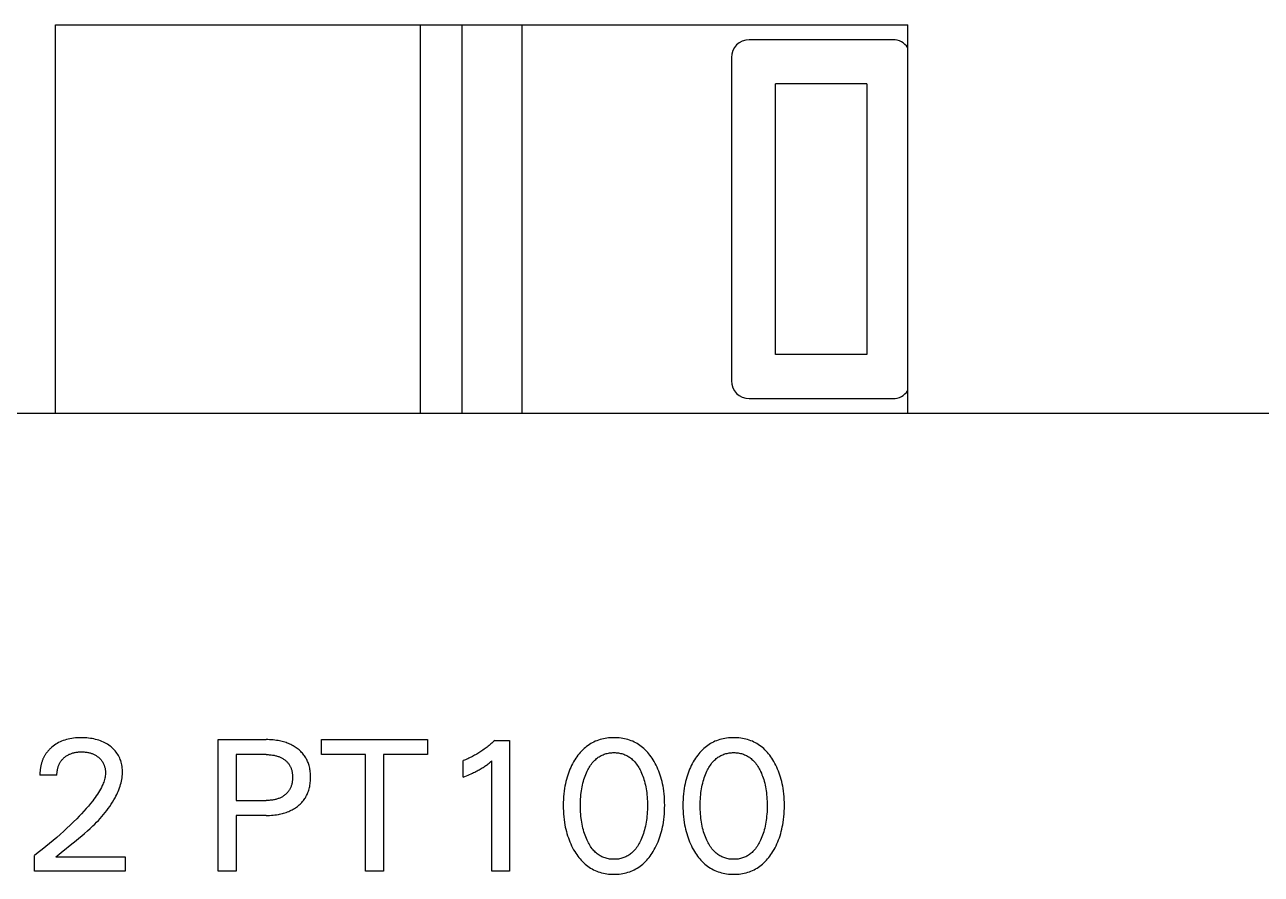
# Model space of a CAD drawing. Extents: x 0 to 420, y 0 to 297.
# Drawn here: x 150.5 to 171.17, y 231.43 to 245.63 of the extents above; entities that cross this region are included whole.
import ezdxf

# ---------------------------------------------------------------- set-up
doc = ezdxf.new("R2010")
doc.units = 0
doc.header["$LTSCALE"] = 23.1
doc.layers.add('10000_FRONT', color=7, linetype='CONTINUOUS')

msp = doc.modelspace()

# ---------------------------------------------------------------- linework, layer by layer
at = {"layer": '10000_FRONT', "color": 7, "linetype": 'CONTINUOUS'}
for p, q in [((151.012, 239.127), (151.012, 245.627)), ((151.012, 245.627), (165.262, 245.627)), ((157.112, 239.127), (157.112, 245.627)), ((157.812, 239.127), (157.812, 245.627)), ((158.812, 239.127), (158.812, 245.627)), ((165.262, 239.127), (165.262, 245.627)), ((165.012, 245.377), (162.612, 245.377)), ((162.312, 245.077), (162.312, 239.677)), ((163.049, 240.114), (163.049, 244.64)), ((164.575, 244.64), (163.049, 244.64)), ((164.575, 244.64), (164.575, 240.114)), ((164.575, 240.114), (163.049, 240.114)), ((162.612, 239.377), (165.012, 239.377)), ((177.762, 239.127), (144.262, 239.127)), ((151.088, 233.639), (151.063, 233.627)), ((151.114, 233.651), (151.088, 233.639)), ((151.141, 233.661), (151.114, 233.651)), ((151.168, 233.67), (151.141, 233.661)), ((151.196, 233.679), (151.168, 233.67)), ((151.223, 233.686), (151.196, 233.679)), ((151.251, 233.692), (151.223, 233.686)), ((151.283, 233.698), (151.251, 233.692)), ((151.314, 233.702), (151.283, 233.698)), ((151.346, 233.706), (151.314, 233.702)), ((151.378, 233.708), (151.346, 233.706)), ((151.409, 233.709), (151.378, 233.708)), ((151.441, 233.71), (151.409, 233.709)), ((151.472, 233.709), (151.441, 233.71)), ((151.503, 233.708), (151.472, 233.709)), ((151.534, 233.706), (151.503, 233.708)), ((151.565, 233.703), (151.534, 233.706)), ((151.596, 233.699), (151.565, 233.703)), ((151.626, 233.694), (151.596, 233.699)), ((151.654, 233.689), (151.626, 233.694)), ((151.681, 233.682), (151.654, 233.689)), ((151.708, 233.675), (151.681, 233.682)), ((151.735, 233.667), (151.708, 233.675)), ((151.761, 233.658), (151.735, 233.667)), ((151.787, 233.647), (151.761, 233.658)), ((151.811, 233.637), (151.787, 233.647)), ((151.834, 233.625), (151.811, 233.637)), ((153.732, 231.477), (153.732, 233.677)), ((153.732, 233.677), (154.531, 233.677)), ((154.561, 233.677), (154.531, 233.677)), ((154.59, 233.676), (154.561, 233.677)), ((154.619, 233.674), (154.59, 233.676)), ((154.648, 233.672), (154.619, 233.674)), ((154.677, 233.669), (154.648, 233.672)), ((154.706, 233.665), (154.677, 233.669)), ((154.734, 233.661), (154.706, 233.665)), ((154.757, 233.657), (154.734, 233.661)), ((154.779, 233.652), (154.757, 233.657)), ((154.801, 233.647), (154.779, 233.652)), ((154.823, 233.641), (154.801, 233.647)), ((154.844, 233.635), (154.823, 233.641)), ((154.866, 233.628), (154.844, 233.635)), ((155.456, 233.428), (155.456, 233.677)), ((155.456, 233.677), (157.232, 233.677)), ((157.232, 233.677), (157.232, 233.428)), ((158.324, 233.635), (158.308, 233.621)), ((158.339, 233.65), (158.324, 233.635)), ((158.355, 233.665), (158.339, 233.65)), ((158.355, 233.665), (158.604, 233.665)), ((158.604, 233.665), (158.604, 231.477)), ((160.011, 233.637), (159.986, 233.624)), ((160.036, 233.649), (160.011, 233.637)), ((160.062, 233.659), (160.036, 233.649)), ((160.088, 233.669), (160.062, 233.659)), ((160.116, 233.678), (160.088, 233.669)), ((160.145, 233.686), (160.116, 233.678)), ((160.173, 233.692), (160.145, 233.686)), ((160.202, 233.698), (160.173, 233.692)), ((160.231, 233.702), (160.202, 233.698)), ((160.26, 233.705), (160.231, 233.702)), ((160.29, 233.708), (160.26, 233.705)), ((160.319, 233.709), (160.29, 233.708)), ((160.349, 233.71), (160.319, 233.709)), ((160.378, 233.709), (160.349, 233.71)), ((160.408, 233.708), (160.378, 233.709)), ((160.437, 233.706), (160.408, 233.708)), ((160.467, 233.702), (160.437, 233.706)), ((160.496, 233.698), (160.467, 233.702)), ((160.525, 233.692), (160.496, 233.698)), ((160.553, 233.686), (160.525, 233.692)), ((160.582, 233.678), (160.553, 233.686)), ((160.61, 233.669), (160.582, 233.678)), ((160.636, 233.659), (160.61, 233.669)), ((160.662, 233.649), (160.636, 233.659)), ((160.687, 233.637), (160.662, 233.649)), ((160.712, 233.624), (160.687, 233.637)), ((162.013, 233.637), (161.988, 233.624)), ((162.038, 233.649), (162.013, 233.637)), ((162.064, 233.659), (162.038, 233.649)), ((162.09, 233.669), (162.064, 233.659)), ((162.118, 233.678), (162.09, 233.669)), ((162.147, 233.686), (162.118, 233.678)), ((162.175, 233.692), (162.147, 233.686)), ((162.204, 233.698), (162.175, 233.692)), ((162.233, 233.702), (162.204, 233.698)), ((162.262, 233.705), (162.233, 233.702)), ((162.292, 233.708), (162.262, 233.705)), ((162.321, 233.709), (162.292, 233.708)), ((162.351, 233.71), (162.321, 233.709)), ((162.38, 233.709), (162.351, 233.71)), ((162.41, 233.708), (162.38, 233.709)), ((162.439, 233.706), (162.41, 233.708)), ((162.469, 233.702), (162.439, 233.706)), ((162.498, 233.698), (162.469, 233.702)), ((162.527, 233.692), (162.498, 233.698)), ((162.555, 233.686), (162.527, 233.692)), ((162.584, 233.678), (162.555, 233.686)), ((162.612, 233.669), (162.584, 233.678)), ((162.638, 233.659), (162.612, 233.669)), ((162.664, 233.649), (162.638, 233.659)), ((162.689, 233.637), (162.664, 233.649)), ((162.714, 233.624), (162.689, 233.637)), ((150.845, 233.433), (150.839, 233.424)), ((150.851, 233.441), (150.845, 233.433)), ((150.857, 233.45), (150.851, 233.441)), ((150.863, 233.459), (150.857, 233.45)), ((150.869, 233.467), (150.863, 233.459)), ((150.876, 233.475), (150.869, 233.467)), ((150.883, 233.483), (150.876, 233.475)), ((150.89, 233.491), (150.883, 233.483)), ((150.897, 233.499), (150.89, 233.491)), ((150.904, 233.507), (150.897, 233.499)), ((150.911, 233.515), (150.904, 233.507)), ((150.919, 233.522), (150.911, 233.515)), ((150.926, 233.53), (150.919, 233.522)), ((150.934, 233.537), (150.926, 233.53)), ((150.942, 233.544), (150.934, 233.537)), ((150.95, 233.551), (150.942, 233.544)), ((150.971, 233.568), (150.95, 233.551)), ((150.993, 233.584), (150.971, 233.568)), ((151.016, 233.599), (150.993, 233.584)), ((151.039, 233.614), (151.016, 233.599)), ((151.063, 233.627), (151.039, 233.614)), ((151.229, 233.426), (151.241, 233.432)), ((151.241, 233.432), (151.253, 233.437)), ((151.253, 233.437), (151.265, 233.442)), ((151.265, 233.442), (151.277, 233.447)), ((151.277, 233.447), (151.29, 233.451)), ((151.29, 233.451), (151.302, 233.455)), ((151.302, 233.455), (151.315, 233.458)), ((151.315, 233.458), (151.327, 233.461)), ((151.327, 233.461), (151.341, 233.464)), ((151.341, 233.464), (151.356, 233.466)), ((151.356, 233.466), (151.37, 233.468)), ((151.37, 233.468), (151.384, 233.47)), ((151.384, 233.47), (151.398, 233.471)), ((151.398, 233.471), (151.412, 233.472)), ((151.412, 233.472), (151.427, 233.473)), ((151.427, 233.473), (151.441, 233.473)), ((151.441, 233.473), (151.457, 233.473)), ((151.457, 233.473), (151.473, 233.472)), ((151.473, 233.472), (151.489, 233.471)), ((151.489, 233.471), (151.505, 233.47)), ((151.505, 233.47), (151.521, 233.468)), ((151.521, 233.468), (151.536, 233.466)), ((151.536, 233.466), (151.552, 233.463)), ((151.552, 233.463), (151.564, 233.46)), ((151.564, 233.46), (151.577, 233.457)), ((151.577, 233.457), (151.589, 233.454)), ((151.589, 233.454), (151.601, 233.451)), ((151.601, 233.451), (151.613, 233.447)), ((151.613, 233.447), (151.624, 233.443)), ((151.624, 233.443), (151.636, 233.438)), ((151.636, 233.438), (151.648, 233.433)), ((151.648, 233.433), (151.658, 233.428)), ((151.658, 233.428), (151.669, 233.423)), ((151.857, 233.613), (151.834, 233.625)), ((151.88, 233.599), (151.857, 233.613)), ((151.902, 233.585), (151.88, 233.599)), ((151.923, 233.569), (151.902, 233.585)), ((151.942, 233.555), (151.923, 233.569)), ((151.96, 233.539), (151.942, 233.555)), ((151.977, 233.523), (151.96, 233.539)), ((151.994, 233.506), (151.977, 233.523)), ((152.01, 233.488), (151.994, 233.506)), ((152.025, 233.47), (152.01, 233.488)), ((152.039, 233.451), (152.025, 233.47)), ((152.052, 233.431), (152.039, 233.451)), ((152.064, 233.411), (152.052, 233.431)), ((154.032, 233.428), (154.032, 232.66)), ((154.531, 233.428), (154.032, 233.428)), ((154.531, 233.428), (154.549, 233.427)), ((154.549, 233.427), (154.567, 233.427)), ((154.567, 233.427), (154.584, 233.426)), ((154.887, 233.62), (154.866, 233.628)), ((154.908, 233.612), (154.887, 233.62)), ((154.928, 233.604), (154.908, 233.612)), ((154.947, 233.595), (154.928, 233.604)), ((154.965, 233.586), (154.947, 233.595)), ((154.984, 233.576), (154.965, 233.586)), ((155.002, 233.565), (154.984, 233.576)), ((155.019, 233.554), (155.002, 233.565)), ((155.037, 233.543), (155.019, 233.554)), ((155.054, 233.53), (155.037, 233.543)), ((155.069, 233.518), (155.054, 233.53)), ((155.084, 233.506), (155.069, 233.518)), ((155.099, 233.493), (155.084, 233.506)), ((155.113, 233.479), (155.099, 233.493)), ((155.127, 233.465), (155.113, 233.479)), ((155.141, 233.451), (155.127, 233.465)), ((155.153, 233.436), (155.141, 233.451)), ((155.165, 233.42), (155.153, 233.436)), ((156.194, 233.428), (155.456, 233.428)), ((156.194, 231.477), (156.194, 233.428)), ((156.494, 233.428), (156.494, 231.477)), ((157.232, 233.428), (156.494, 233.428)), ((158.054, 233.436), (158.036, 233.425)), ((158.072, 233.446), (158.054, 233.436)), ((158.09, 233.457), (158.072, 233.446)), ((158.107, 233.469), (158.09, 233.457)), ((158.125, 233.48), (158.107, 233.469)), ((158.142, 233.492), (158.125, 233.48)), ((158.159, 233.503), (158.142, 233.492)), ((158.177, 233.516), (158.159, 233.503)), ((158.193, 233.528), (158.177, 233.516)), ((158.21, 233.54), (158.193, 233.528)), ((158.227, 233.553), (158.21, 233.54)), ((158.244, 233.567), (158.227, 233.553)), ((158.26, 233.58), (158.244, 233.567)), ((158.276, 233.593), (158.26, 233.58)), ((158.292, 233.607), (158.276, 233.593)), ((158.308, 233.621), (158.292, 233.607)), ((159.765, 233.439), (159.747, 233.416)), ((159.785, 233.462), (159.765, 233.439)), ((159.805, 233.485), (159.785, 233.462)), ((159.826, 233.506), (159.805, 233.485)), ((159.848, 233.527), (159.826, 233.506)), ((159.871, 233.546), (159.848, 233.527)), ((159.892, 233.564), (159.871, 233.546)), ((159.915, 233.58), (159.892, 233.564)), ((159.938, 233.596), (159.915, 233.58)), ((159.962, 233.61), (159.938, 233.596)), ((159.986, 233.624), (159.962, 233.61)), ((160.166, 233.426), (160.183, 233.433)), ((160.183, 233.433), (160.201, 233.439)), ((160.201, 233.439), (160.219, 233.444)), ((160.219, 233.444), (160.237, 233.448)), ((160.237, 233.448), (160.255, 233.452)), ((160.255, 233.452), (160.274, 233.455)), ((160.274, 233.455), (160.292, 233.457)), ((160.292, 233.457), (160.311, 233.459)), ((160.311, 233.459), (160.33, 233.46)), ((160.33, 233.46), (160.349, 233.46)), ((160.349, 233.46), (160.368, 233.46)), ((160.368, 233.46), (160.386, 233.459)), ((160.386, 233.459), (160.405, 233.457)), ((160.405, 233.457), (160.424, 233.455)), ((160.424, 233.455), (160.442, 233.452)), ((160.442, 233.452), (160.46, 233.448)), ((160.46, 233.448), (160.479, 233.444)), ((160.479, 233.444), (160.496, 233.439)), ((160.496, 233.439), (160.514, 233.433)), ((160.514, 233.433), (160.531, 233.426)), ((160.736, 233.61), (160.712, 233.624)), ((160.76, 233.596), (160.736, 233.61)), ((160.783, 233.58), (160.76, 233.596)), ((160.806, 233.564), (160.783, 233.58)), ((160.828, 233.546), (160.806, 233.564)), ((160.85, 233.527), (160.828, 233.546)), ((160.872, 233.506), (160.85, 233.527)), ((160.893, 233.485), (160.872, 233.506)), ((160.913, 233.462), (160.893, 233.485)), ((160.932, 233.439), (160.913, 233.462)), ((160.951, 233.416), (160.932, 233.439)), ((161.767, 233.439), (161.749, 233.416)), ((161.787, 233.462), (161.767, 233.439)), ((161.807, 233.485), (161.787, 233.462)), ((161.828, 233.506), (161.807, 233.485)), ((161.85, 233.527), (161.828, 233.506)), ((161.873, 233.546), (161.85, 233.527)), ((161.894, 233.564), (161.873, 233.546)), ((161.917, 233.58), (161.894, 233.564)), ((161.94, 233.596), (161.917, 233.58)), ((161.964, 233.61), (161.94, 233.596)), ((161.988, 233.624), (161.964, 233.61)), ((162.168, 233.426), (162.185, 233.433)), ((162.185, 233.433), (162.203, 233.439)), ((162.203, 233.439), (162.221, 233.444)), ((162.221, 233.444), (162.239, 233.448)), ((162.239, 233.448), (162.257, 233.452)), ((162.257, 233.452), (162.276, 233.455)), ((162.276, 233.455), (162.294, 233.457)), ((162.294, 233.457), (162.313, 233.459)), ((162.313, 233.459), (162.332, 233.46)), ((162.332, 233.46), (162.351, 233.46)), ((162.351, 233.46), (162.37, 233.46)), ((162.37, 233.46), (162.388, 233.459)), ((162.388, 233.459), (162.407, 233.457)), ((162.407, 233.457), (162.426, 233.455)), ((162.426, 233.455), (162.444, 233.452)), ((162.444, 233.452), (162.462, 233.448)), ((162.462, 233.448), (162.481, 233.444)), ((162.481, 233.444), (162.498, 233.439)), ((162.498, 233.439), (162.516, 233.433)), ((162.516, 233.433), (162.533, 233.426)), ((162.738, 233.61), (162.714, 233.624)), ((162.762, 233.596), (162.738, 233.61)), ((162.785, 233.58), (162.762, 233.596)), ((162.808, 233.564), (162.785, 233.58)), ((162.83, 233.546), (162.808, 233.564)), ((162.852, 233.527), (162.83, 233.546)), ((162.874, 233.506), (162.852, 233.527)), ((162.895, 233.485), (162.874, 233.506)), ((162.915, 233.462), (162.895, 233.485)), ((162.934, 233.439), (162.915, 233.462)), ((162.953, 233.416), (162.934, 233.439)), ((150.764, 233.231), (150.762, 233.219)), ((150.767, 233.244), (150.764, 233.231)), ((150.77, 233.256), (150.767, 233.244)), ((150.773, 233.268), (150.77, 233.256)), ((150.776, 233.279), (150.773, 233.268)), ((150.779, 233.29), (150.776, 233.279)), ((150.782, 233.301), (150.779, 233.29)), ((150.786, 233.311), (150.782, 233.301)), ((150.79, 233.322), (150.786, 233.311)), ((150.794, 233.333), (150.79, 233.322)), ((150.798, 233.343), (150.794, 233.333)), ((150.802, 233.354), (150.798, 233.343)), ((150.807, 233.364), (150.802, 233.354)), ((150.812, 233.374), (150.807, 233.364)), ((150.817, 233.385), (150.812, 233.374)), ((150.822, 233.395), (150.817, 233.385)), ((150.828, 233.404), (150.822, 233.395)), ((150.833, 233.414), (150.828, 233.404)), ((150.839, 233.424), (150.833, 233.414)), ((151.054, 233.217), (151.058, 233.228)), ((151.058, 233.228), (151.061, 233.239)), ((151.061, 233.239), (151.065, 233.249)), ((151.065, 233.249), (151.07, 233.26)), ((151.07, 233.26), (151.075, 233.27)), ((151.075, 233.27), (151.08, 233.28)), ((151.08, 233.28), (151.085, 233.29)), ((151.085, 233.29), (151.091, 233.3)), ((151.091, 233.3), (151.097, 233.309)), ((151.097, 233.309), (151.103, 233.318)), ((151.103, 233.318), (151.11, 233.327)), ((151.11, 233.327), (151.117, 233.336)), ((151.117, 233.336), (151.124, 233.344)), ((151.124, 233.344), (151.132, 233.352)), ((151.132, 233.352), (151.139, 233.361)), ((151.139, 233.361), (151.147, 233.368)), ((151.147, 233.368), (151.157, 233.377)), ((151.157, 233.377), (151.166, 233.385)), ((151.166, 233.385), (151.176, 233.393)), ((151.176, 233.393), (151.186, 233.4)), ((151.186, 233.4), (151.197, 233.407)), ((151.197, 233.407), (151.207, 233.414)), ((151.207, 233.414), (151.218, 233.42)), ((151.218, 233.42), (151.229, 233.426)), ((151.669, 233.423), (151.679, 233.417)), ((151.679, 233.417), (151.689, 233.411)), ((151.689, 233.411), (151.699, 233.405)), ((151.699, 233.405), (151.709, 233.398)), ((151.709, 233.398), (151.719, 233.391)), ((151.719, 233.391), (151.728, 233.384)), ((151.728, 233.384), (151.736, 233.377)), ((151.736, 233.377), (151.745, 233.37)), ((151.745, 233.37), (151.752, 233.362)), ((151.752, 233.362), (151.76, 233.354)), ((151.76, 233.354), (151.767, 233.346)), ((151.767, 233.346), (151.775, 233.338)), ((151.775, 233.338), (151.781, 233.329)), ((151.781, 233.329), (151.788, 233.321)), ((151.788, 233.321), (151.794, 233.312)), ((151.794, 233.312), (151.8, 233.302)), ((151.8, 233.302), (151.805, 233.293)), ((151.805, 233.293), (151.81, 233.283)), ((151.81, 233.283), (151.815, 233.273)), ((151.815, 233.273), (151.819, 233.263)), ((151.819, 233.263), (151.823, 233.253)), ((151.823, 233.253), (151.827, 233.243)), ((151.827, 233.243), (151.83, 233.232)), ((151.83, 233.232), (151.833, 233.222)), ((151.833, 233.222), (151.836, 233.21)), ((152.075, 233.391), (152.064, 233.411)), ((152.085, 233.369), (152.075, 233.391)), ((152.094, 233.348), (152.085, 233.369)), ((152.102, 233.326), (152.094, 233.348)), ((152.109, 233.303), (152.102, 233.326)), ((152.115, 233.279), (152.109, 233.303)), ((152.121, 233.254), (152.115, 233.279)), ((152.125, 233.228), (152.121, 233.254)), ((152.128, 233.203), (152.125, 233.228)), ((154.584, 233.426), (154.602, 233.424)), ((154.602, 233.424), (154.619, 233.423)), ((154.619, 233.423), (154.637, 233.42)), ((154.637, 233.42), (154.654, 233.418)), ((154.654, 233.418), (154.668, 233.415)), ((154.668, 233.415), (154.681, 233.412)), ((154.681, 233.412), (154.694, 233.409)), ((154.694, 233.409), (154.707, 233.406)), ((154.707, 233.406), (154.72, 233.402)), ((154.72, 233.402), (154.733, 233.398)), ((154.733, 233.398), (154.746, 233.393)), ((154.746, 233.393), (154.759, 233.388)), ((154.759, 233.388), (154.77, 233.383)), ((154.77, 233.383), (154.781, 233.378)), ((154.781, 233.378), (154.792, 233.372)), ((154.792, 233.372), (154.803, 233.366)), ((154.803, 233.366), (154.814, 233.36)), ((154.814, 233.36), (154.825, 233.353)), ((154.825, 233.353), (154.835, 233.346)), ((154.835, 233.346), (154.845, 233.339)), ((154.845, 233.339), (154.854, 233.331)), ((154.854, 233.331), (154.863, 233.324)), ((154.863, 233.324), (154.872, 233.316)), ((154.872, 233.316), (154.88, 233.307)), ((154.88, 233.307), (154.888, 233.299)), ((154.888, 233.299), (154.896, 233.29)), ((154.896, 233.29), (154.903, 233.281)), ((154.903, 233.281), (154.91, 233.272)), ((154.91, 233.272), (154.917, 233.262)), ((154.917, 233.262), (154.923, 233.252)), ((154.923, 233.252), (154.929, 233.242)), ((154.929, 233.242), (154.935, 233.231)), ((154.935, 233.231), (154.94, 233.22)), ((154.94, 233.22), (154.945, 233.21)), ((155.177, 233.404), (155.165, 233.42)), ((155.187, 233.39), (155.177, 233.404)), ((155.196, 233.374), (155.187, 233.39)), ((155.204, 233.359), (155.196, 233.374)), ((155.213, 233.343), (155.204, 233.359)), ((155.22, 233.327), (155.213, 233.343)), ((155.227, 233.311), (155.22, 233.327)), ((155.234, 233.295), (155.227, 233.311)), ((155.24, 233.278), (155.234, 233.295)), ((155.246, 233.261), (155.24, 233.278)), ((155.251, 233.244), (155.246, 233.261)), ((155.256, 233.223), (155.251, 233.244)), ((155.261, 233.202), (155.256, 233.223)), ((157.847, 233.334), (157.828, 233.326)), ((157.828, 233.052), (157.828, 233.326)), ((157.867, 233.342), (157.847, 233.334)), ((157.886, 233.35), (157.867, 233.342)), ((157.905, 233.359), (157.886, 233.35)), ((157.924, 233.367), (157.905, 233.359)), ((157.943, 233.376), (157.924, 233.367)), ((157.962, 233.386), (157.943, 233.376)), ((157.981, 233.395), (157.962, 233.386)), ((157.999, 233.405), (157.981, 233.395)), ((158.018, 233.415), (157.999, 233.405)), ((158.036, 233.425), (158.018, 233.415)), ((158.161, 233.214), (158.177, 233.225)), ((158.177, 233.225), (158.191, 233.234)), ((158.191, 233.234), (158.204, 233.244)), ((158.204, 233.244), (158.218, 233.253)), ((158.218, 233.253), (158.233, 233.264)), ((158.233, 233.264), (158.247, 233.275)), ((158.247, 233.275), (158.262, 233.286)), ((158.262, 233.286), (158.286, 233.305)), ((158.286, 233.305), (158.309, 233.325)), ((158.309, 231.477), (158.309, 233.325)), ((159.64, 233.244), (159.626, 233.213)), ((159.656, 233.274), (159.64, 233.244)), ((159.672, 233.304), (159.656, 233.274)), ((159.69, 233.333), (159.672, 233.304)), ((159.695, 233.342), (159.69, 233.333)), ((159.712, 233.367), (159.695, 233.342)), ((159.729, 233.392), (159.712, 233.367)), ((159.747, 233.416), (159.729, 233.392)), ((159.934, 233.211), (159.946, 233.231)), ((159.946, 233.231), (159.959, 233.251)), ((159.959, 233.251), (159.972, 233.269)), ((159.972, 233.269), (159.986, 233.288)), ((159.986, 233.288), (160.001, 233.305)), ((160.001, 233.305), (160.017, 233.322)), ((160.017, 233.322), (160.03, 233.335)), ((160.03, 233.335), (160.043, 233.348)), ((160.043, 233.348), (160.057, 233.36)), ((160.057, 233.36), (160.071, 233.371)), ((160.071, 233.371), (160.086, 233.382)), ((160.086, 233.382), (160.101, 233.392)), ((160.101, 233.392), (160.117, 233.401)), ((160.117, 233.401), (160.133, 233.41)), ((160.133, 233.41), (160.149, 233.418)), ((160.149, 233.418), (160.166, 233.426)), ((160.531, 233.426), (160.548, 233.418)), ((160.548, 233.418), (160.564, 233.41)), ((160.564, 233.41), (160.58, 233.401)), ((160.58, 233.401), (160.596, 233.392)), ((160.596, 233.392), (160.611, 233.382)), ((160.611, 233.382), (160.626, 233.371)), ((160.626, 233.371), (160.64, 233.36)), ((160.64, 233.36), (160.654, 233.348)), ((160.654, 233.348), (160.668, 233.335)), ((160.668, 233.335), (160.681, 233.322)), ((160.681, 233.322), (160.696, 233.305)), ((160.696, 233.305), (160.711, 233.288)), ((160.711, 233.288), (160.725, 233.269)), ((160.725, 233.269), (160.739, 233.251)), ((160.739, 233.251), (160.752, 233.231)), ((160.752, 233.231), (160.764, 233.211)), ((160.969, 233.392), (160.951, 233.416)), ((160.986, 233.367), (160.969, 233.392)), ((161.002, 233.342), (160.986, 233.367)), ((161.02, 233.311), (161.002, 233.342)), ((161.038, 233.28), (161.02, 233.311)), ((161.054, 233.249), (161.038, 233.28)), ((161.07, 233.217), (161.054, 233.249)), ((161.642, 233.244), (161.628, 233.213)), ((161.658, 233.274), (161.642, 233.244)), ((161.674, 233.304), (161.658, 233.274)), ((161.692, 233.333), (161.674, 233.304)), ((161.697, 233.342), (161.692, 233.333)), ((161.714, 233.367), (161.697, 233.342)), ((161.731, 233.392), (161.714, 233.367)), ((161.749, 233.416), (161.731, 233.392)), ((161.936, 233.211), (161.948, 233.231)), ((161.948, 233.231), (161.961, 233.251)), ((161.961, 233.251), (161.974, 233.269)), ((161.974, 233.269), (161.988, 233.288)), ((161.988, 233.288), (162.003, 233.305)), ((162.003, 233.305), (162.019, 233.322)), ((162.019, 233.322), (162.032, 233.335)), ((162.032, 233.335), (162.045, 233.348)), ((162.045, 233.348), (162.059, 233.36)), ((162.059, 233.36), (162.073, 233.371)), ((162.073, 233.371), (162.088, 233.382)), ((162.088, 233.382), (162.103, 233.392)), ((162.103, 233.392), (162.119, 233.401)), ((162.119, 233.401), (162.135, 233.41)), ((162.135, 233.41), (162.151, 233.418)), ((162.151, 233.418), (162.168, 233.426)), ((162.533, 233.426), (162.55, 233.418)), ((162.55, 233.418), (162.566, 233.41)), ((162.566, 233.41), (162.582, 233.401)), ((162.582, 233.401), (162.598, 233.392)), ((162.598, 233.392), (162.613, 233.382)), ((162.613, 233.382), (162.628, 233.371)), ((162.628, 233.371), (162.642, 233.36)), ((162.642, 233.36), (162.656, 233.348)), ((162.656, 233.348), (162.67, 233.335)), ((162.67, 233.335), (162.683, 233.322)), ((162.683, 233.322), (162.698, 233.305)), ((162.698, 233.305), (162.713, 233.288)), ((162.713, 233.288), (162.727, 233.269)), ((162.727, 233.269), (162.741, 233.251)), ((162.741, 233.251), (162.754, 233.231)), ((162.754, 233.231), (162.766, 233.211)), ((162.971, 233.392), (162.953, 233.416)), ((162.988, 233.367), (162.971, 233.392)), ((163.004, 233.342), (162.988, 233.367)), ((163.022, 233.311), (163.004, 233.342)), ((163.04, 233.28), (163.022, 233.311)), ((163.056, 233.249), (163.04, 233.28)), ((163.072, 233.217), (163.056, 233.249)), ((150.751, 233.108), (150.75, 233.095)), ((150.75, 233.095), (150.75, 233.083)), ((151.036, 233.083), (150.75, 233.083)), ((150.752, 233.145), (150.751, 233.132)), ((150.751, 233.132), (150.751, 233.12)), ((150.751, 233.12), (150.751, 233.108)), ((150.753, 233.157), (150.752, 233.145)), ((150.755, 233.17), (150.753, 233.157)), ((150.756, 233.182), (150.755, 233.17)), ((150.758, 233.194), (150.756, 233.182)), ((150.76, 233.207), (150.758, 233.194)), ((150.762, 233.219), (150.76, 233.207)), ((151.036, 233.111), (151.037, 233.125)), ((151.036, 233.097), (151.036, 233.111)), ((151.036, 233.083), (151.036, 233.097)), ((151.037, 233.125), (151.038, 233.139)), ((151.038, 233.139), (151.04, 233.153)), ((151.04, 233.153), (151.042, 233.167)), ((151.042, 233.167), (151.045, 233.181)), ((151.045, 233.181), (151.048, 233.195)), ((151.048, 233.195), (151.051, 233.206)), ((151.051, 233.206), (151.054, 233.217)), ((151.835, 233.031), (151.83, 233.01)), ((151.84, 233.051), (151.835, 233.031)), ((151.836, 233.21), (151.839, 233.198)), ((151.839, 233.198), (151.841, 233.186)), ((151.843, 233.072), (151.84, 233.051)), ((151.841, 233.186), (151.843, 233.174)), ((151.843, 233.174), (151.845, 233.162)), ((151.845, 233.093), (151.843, 233.072)), ((151.845, 233.162), (151.846, 233.15)), ((151.847, 233.114), (151.845, 233.093)), ((151.846, 233.15), (151.846, 233.138)), ((151.846, 233.138), (151.847, 233.126)), ((151.847, 233.126), (151.847, 233.114)), ((152.12, 233.01), (152.125, 233.039)), ((152.125, 233.039), (152.128, 233.068)), ((152.131, 233.178), (152.128, 233.203)), ((152.128, 233.068), (152.131, 233.097)), ((152.132, 233.152), (152.131, 233.178)), ((152.131, 233.097), (152.132, 233.127)), ((152.132, 233.127), (152.132, 233.152)), ((154.945, 233.21), (154.949, 233.199)), ((154.949, 233.199), (154.953, 233.187)), ((154.953, 233.187), (154.957, 233.176)), ((154.957, 233.176), (154.96, 233.165)), ((154.96, 233.165), (154.963, 233.152)), ((154.963, 233.152), (154.966, 233.139)), ((154.966, 233.139), (154.968, 233.126)), ((154.968, 233.126), (154.97, 233.113)), ((154.97, 233.113), (154.972, 233.1)), ((154.972, 233.1), (154.973, 233.087)), ((154.973, 233.087), (154.974, 233.074)), ((154.974, 233.02), (154.973, 233.007)), ((154.974, 233.074), (154.974, 233.06)), ((154.974, 233.06), (154.974, 233.047)), ((154.974, 233.047), (154.974, 233.034)), ((154.974, 233.034), (154.974, 233.02)), ((155.265, 233.18), (155.261, 233.202)), ((155.268, 233.159), (155.265, 233.18)), ((155.271, 233.137), (155.268, 233.159)), ((155.273, 233.116), (155.271, 233.137)), ((155.274, 233.094), (155.273, 233.116)), ((155.275, 233.072), (155.274, 233.094)), ((155.274, 233.006), (155.275, 233.028)), ((155.275, 233.05), (155.275, 233.072)), ((155.275, 233.028), (155.275, 233.05)), ((157.828, 233.052), (157.855, 233.063)), ((157.855, 233.063), (157.882, 233.074)), ((157.882, 233.074), (157.909, 233.085)), ((157.909, 233.085), (157.936, 233.096)), ((157.936, 233.096), (157.963, 233.108)), ((157.963, 233.108), (157.982, 233.117)), ((157.982, 233.117), (158.002, 233.127)), ((158.002, 233.127), (158.021, 233.136)), ((158.021, 233.136), (158.041, 233.146)), ((158.041, 233.146), (158.06, 233.156)), ((158.06, 233.156), (158.079, 233.166)), ((158.079, 233.166), (158.096, 233.175)), ((158.096, 233.175), (158.112, 233.185)), ((158.112, 233.185), (158.129, 233.194)), ((158.129, 233.194), (158.145, 233.204)), ((158.145, 233.204), (158.161, 233.214)), ((159.564, 233.048), (159.553, 233.011)), ((159.575, 233.083), (159.564, 233.048)), ((159.587, 233.119), (159.575, 233.083)), ((159.599, 233.15), (159.587, 233.119)), ((159.612, 233.182), (159.599, 233.15)), ((159.626, 233.213), (159.612, 233.182)), ((159.847, 233.01), (159.856, 233.039)), ((159.856, 233.039), (159.866, 233.067)), ((159.866, 233.067), (159.877, 233.095)), ((159.877, 233.095), (159.889, 233.123)), ((159.889, 233.123), (159.901, 233.15)), ((159.901, 233.15), (159.911, 233.171)), ((159.911, 233.171), (159.922, 233.191)), ((159.922, 233.191), (159.934, 233.211)), ((160.764, 233.211), (160.775, 233.191)), ((160.775, 233.191), (160.786, 233.171)), ((160.786, 233.171), (160.796, 233.15)), ((160.796, 233.15), (160.8, 233.143)), ((160.8, 233.143), (160.811, 233.117)), ((160.811, 233.117), (160.822, 233.09)), ((160.822, 233.09), (160.832, 233.064)), ((160.832, 233.064), (160.842, 233.037)), ((160.842, 233.037), (160.851, 233.009)), ((161.084, 233.185), (161.07, 233.217)), ((161.098, 233.152), (161.084, 233.185)), ((161.11, 233.119), (161.098, 233.152)), ((161.123, 233.083), (161.11, 233.119)), ((161.134, 233.048), (161.123, 233.083)), ((161.144, 233.011), (161.134, 233.048)), ((161.566, 233.048), (161.555, 233.011)), ((161.577, 233.083), (161.566, 233.048)), ((161.589, 233.119), (161.577, 233.083)), ((161.601, 233.15), (161.589, 233.119)), ((161.614, 233.182), (161.601, 233.15)), ((161.628, 233.213), (161.614, 233.182)), ((161.849, 233.01), (161.858, 233.039)), ((161.858, 233.039), (161.868, 233.067)), ((161.868, 233.067), (161.879, 233.095)), ((161.879, 233.095), (161.891, 233.123)), ((161.891, 233.123), (161.903, 233.15)), ((161.903, 233.15), (161.913, 233.171)), ((161.913, 233.171), (161.924, 233.191)), ((161.924, 233.191), (161.936, 233.211)), ((162.766, 233.211), (162.777, 233.191)), ((162.777, 233.191), (162.788, 233.171)), ((162.788, 233.171), (162.798, 233.15)), ((162.798, 233.15), (162.801, 233.143)), ((162.801, 233.143), (162.813, 233.117)), ((162.813, 233.117), (162.824, 233.09)), ((162.824, 233.09), (162.834, 233.064)), ((162.834, 233.064), (162.844, 233.037)), ((162.844, 233.037), (162.853, 233.009)), ((163.086, 233.185), (163.072, 233.217)), ((163.1, 233.152), (163.086, 233.185)), ((163.112, 233.119), (163.1, 233.152)), ((163.125, 233.083), (163.112, 233.119)), ((163.136, 233.048), (163.125, 233.083)), ((163.146, 233.011), (163.136, 233.048)), ((151.747, 232.821), (151.729, 232.793)), ((151.763, 232.85), (151.747, 232.821)), ((151.779, 232.88), (151.763, 232.85)), ((151.793, 232.91), (151.779, 232.88)), ((151.802, 232.93), (151.793, 232.91)), ((151.81, 232.949), (151.802, 232.93)), ((151.817, 232.969), (151.81, 232.949)), ((151.824, 232.99), (151.817, 232.969)), ((151.83, 233.01), (151.824, 232.99)), ((152.048, 232.786), (152.06, 232.813)), ((152.06, 232.813), (152.071, 232.841)), ((152.071, 232.841), (152.081, 232.869)), ((152.081, 232.869), (152.091, 232.897)), ((152.091, 232.897), (152.1, 232.925)), ((152.1, 232.925), (152.108, 232.953)), ((152.108, 232.953), (152.114, 232.982)), ((152.114, 232.982), (152.12, 233.01)), ((154.904, 232.811), (154.897, 232.802)), ((154.911, 232.82), (154.904, 232.811)), ((154.917, 232.83), (154.911, 232.82)), ((154.924, 232.84), (154.917, 232.83)), ((154.93, 232.851), (154.924, 232.84)), ((154.935, 232.861), (154.93, 232.851)), ((154.94, 232.872), (154.935, 232.861)), ((154.945, 232.883), (154.94, 232.872)), ((154.949, 232.894), (154.945, 232.883)), ((154.953, 232.906), (154.949, 232.894)), ((154.957, 232.917), (154.953, 232.906)), ((154.96, 232.928), (154.957, 232.917)), ((154.963, 232.941), (154.96, 232.928)), ((154.966, 232.954), (154.963, 232.941)), ((154.968, 232.967), (154.966, 232.954)), ((154.97, 232.981), (154.968, 232.967)), ((154.972, 232.994), (154.97, 232.981)), ((154.973, 233.007), (154.972, 232.994)), ((155.232, 232.796), (155.239, 232.815)), ((155.239, 232.815), (155.245, 232.834)), ((155.245, 232.834), (155.251, 232.853)), ((155.251, 232.853), (155.256, 232.875)), ((155.256, 232.875), (155.261, 232.896)), ((155.261, 232.896), (155.265, 232.918)), ((155.265, 232.918), (155.268, 232.94)), ((155.268, 232.94), (155.271, 232.962)), ((155.271, 232.962), (155.273, 232.984)), ((155.273, 232.984), (155.274, 233.006)), ((159.515, 232.818), (159.51, 232.771)), ((159.522, 232.865), (159.515, 232.818)), ((159.529, 232.902), (159.522, 232.865)), ((159.536, 232.939), (159.529, 232.902)), ((159.544, 232.975), (159.536, 232.939)), ((159.553, 233.011), (159.544, 232.975)), ((159.801, 232.791), (159.806, 232.823)), ((159.806, 232.823), (159.811, 232.855)), ((159.811, 232.855), (159.817, 232.887)), ((159.817, 232.887), (159.823, 232.919)), ((159.823, 232.919), (159.831, 232.95)), ((159.831, 232.95), (159.839, 232.982)), ((159.839, 232.982), (159.847, 233.01)), ((160.851, 233.009), (160.859, 232.982)), ((160.859, 232.982), (160.867, 232.95)), ((160.867, 232.95), (160.874, 232.919)), ((160.874, 232.919), (160.881, 232.887)), ((160.881, 232.887), (160.887, 232.855)), ((160.887, 232.855), (160.892, 232.823)), ((160.892, 232.823), (160.896, 232.791)), ((161.153, 232.975), (161.144, 233.011)), ((161.162, 232.939), (161.153, 232.975)), ((161.169, 232.902), (161.162, 232.939)), ((161.175, 232.865), (161.169, 232.902)), ((161.182, 232.818), (161.175, 232.865)), ((161.188, 232.771), (161.182, 232.818)), ((161.517, 232.818), (161.512, 232.771)), ((161.524, 232.865), (161.517, 232.818)), ((161.531, 232.902), (161.524, 232.865)), ((161.538, 232.939), (161.531, 232.902)), ((161.546, 232.975), (161.538, 232.939)), ((161.555, 233.011), (161.546, 232.975)), ((161.803, 232.791), (161.808, 232.823)), ((161.808, 232.823), (161.813, 232.855)), ((161.813, 232.855), (161.819, 232.887)), ((161.819, 232.887), (161.825, 232.919)), ((161.825, 232.919), (161.833, 232.95)), ((161.833, 232.95), (161.841, 232.982)), ((161.841, 232.982), (161.849, 233.01)), ((162.853, 233.009), (162.861, 232.982)), ((162.861, 232.982), (162.869, 232.95)), ((162.869, 232.95), (162.876, 232.919)), ((162.876, 232.919), (162.883, 232.887)), ((162.883, 232.887), (162.889, 232.855)), ((162.889, 232.855), (162.894, 232.823)), ((162.894, 232.823), (162.898, 232.791)), ((163.155, 232.975), (163.146, 233.011)), ((163.163, 232.939), (163.155, 232.975)), ((163.171, 232.902), (163.163, 232.939)), ((163.177, 232.865), (163.171, 232.902)), ((163.184, 232.818), (163.177, 232.865)), ((163.19, 232.771), (163.184, 232.818)), ((151.597, 232.612), (151.561, 232.568)), ((151.633, 232.657), (151.597, 232.612)), ((151.653, 232.684), (151.633, 232.657)), ((151.673, 232.711), (151.653, 232.684)), ((151.693, 232.738), (151.673, 232.711)), ((151.711, 232.765), (151.693, 232.738)), ((151.729, 232.793), (151.711, 232.765)), ((151.942, 232.596), (151.965, 232.632)), ((151.965, 232.632), (151.987, 232.669)), ((151.987, 232.669), (152.008, 232.707)), ((152.008, 232.707), (152.022, 232.733)), ((152.022, 232.733), (152.035, 232.759)), ((152.035, 232.759), (152.048, 232.786)), ((154.032, 232.66), (154.531, 232.66)), ((154.549, 232.661), (154.531, 232.66)), ((154.567, 232.661), (154.549, 232.661)), ((154.585, 232.662), (154.567, 232.661)), ((154.602, 232.664), (154.585, 232.662)), ((154.62, 232.665), (154.602, 232.664)), ((154.638, 232.668), (154.62, 232.665)), ((154.655, 232.671), (154.638, 232.668)), ((154.669, 232.673), (154.655, 232.671)), ((154.682, 232.676), (154.669, 232.673)), ((154.695, 232.679), (154.682, 232.676)), ((154.709, 232.683), (154.695, 232.679)), ((154.722, 232.687), (154.709, 232.683)), ((154.735, 232.691), (154.722, 232.687)), ((154.747, 232.696), (154.735, 232.691)), ((154.76, 232.701), (154.747, 232.696)), ((154.772, 232.706), (154.76, 232.701)), ((154.783, 232.712), (154.772, 232.706)), ((154.794, 232.718), (154.783, 232.712)), ((154.805, 232.724), (154.794, 232.718)), ((154.816, 232.731), (154.805, 232.724)), ((154.826, 232.737), (154.816, 232.731)), ((154.836, 232.745), (154.826, 232.737)), ((154.846, 232.752), (154.836, 232.745)), ((154.855, 232.76), (154.846, 232.752)), ((154.864, 232.768), (154.855, 232.76)), ((154.873, 232.776), (154.864, 232.768)), ((154.881, 232.784), (154.873, 232.776)), ((154.889, 232.793), (154.881, 232.784)), ((154.897, 232.802), (154.889, 232.793)), ((155.087, 232.587), (155.102, 232.601)), ((155.102, 232.601), (155.116, 232.614)), ((155.116, 232.614), (155.129, 232.629)), ((155.129, 232.629), (155.143, 232.643)), ((155.143, 232.643), (155.155, 232.659)), ((155.155, 232.659), (155.167, 232.674)), ((155.167, 232.674), (155.178, 232.691)), ((155.178, 232.691), (155.189, 232.707)), ((155.189, 232.707), (155.199, 232.724)), ((155.199, 232.724), (155.208, 232.742)), ((155.208, 232.742), (155.217, 232.76)), ((155.217, 232.76), (155.225, 232.778)), ((155.225, 232.778), (155.232, 232.796)), ((159.503, 232.676), (159.501, 232.628)), ((159.501, 232.628), (159.501, 232.581)), ((159.506, 232.723), (159.503, 232.676)), ((159.51, 232.771), (159.506, 232.723)), ((159.789, 232.613), (159.79, 232.649)), ((159.789, 232.578), (159.789, 232.613)), ((159.79, 232.649), (159.792, 232.685)), ((159.792, 232.685), (159.794, 232.72)), ((159.794, 232.72), (159.797, 232.756)), ((159.797, 232.756), (159.801, 232.791)), ((160.896, 232.791), (160.9, 232.756)), ((160.9, 232.756), (160.903, 232.72)), ((160.903, 232.72), (160.905, 232.685)), ((160.905, 232.685), (160.907, 232.649)), ((160.907, 232.649), (160.908, 232.613)), ((160.908, 232.613), (160.908, 232.578)), ((161.192, 232.723), (161.188, 232.771)), ((161.195, 232.676), (161.192, 232.723)), ((161.196, 232.628), (161.195, 232.676)), ((161.197, 232.581), (161.196, 232.628)), ((161.505, 232.676), (161.503, 232.628)), ((161.503, 232.628), (161.503, 232.581)), ((161.508, 232.723), (161.505, 232.676)), ((161.512, 232.771), (161.508, 232.723)), ((161.791, 232.613), (161.792, 232.649)), ((161.791, 232.578), (161.791, 232.613)), ((161.792, 232.649), (161.794, 232.685)), ((161.794, 232.685), (161.796, 232.72)), ((161.796, 232.72), (161.799, 232.756)), ((161.799, 232.756), (161.803, 232.791)), ((162.898, 232.791), (162.902, 232.756)), ((162.902, 232.756), (162.905, 232.72)), ((162.905, 232.72), (162.907, 232.685)), ((162.907, 232.685), (162.909, 232.649)), ((162.909, 232.649), (162.91, 232.613)), ((162.91, 232.613), (162.91, 232.578)), ((163.194, 232.723), (163.19, 232.771)), ((163.197, 232.676), (163.194, 232.723)), ((163.198, 232.628), (163.197, 232.676)), ((163.199, 232.581), (163.198, 232.628)), ((151.406, 232.398), (151.366, 232.356)), ((151.446, 232.439), (151.406, 232.398)), ((151.485, 232.482), (151.446, 232.439)), ((151.523, 232.525), (151.485, 232.482)), ((151.561, 232.568), (151.523, 232.525)), ((151.786, 232.392), (151.814, 232.424)), ((151.814, 232.424), (151.841, 232.457)), ((151.841, 232.457), (151.868, 232.491)), ((151.868, 232.491), (151.893, 232.525)), ((151.893, 232.525), (151.918, 232.56)), ((151.918, 232.56), (151.942, 232.596)), ((154.032, 232.411), (154.032, 231.477)), ((154.531, 232.411), (154.032, 232.411)), ((154.531, 232.411), (154.561, 232.411)), ((154.561, 232.411), (154.59, 232.412)), ((154.59, 232.412), (154.62, 232.414)), ((154.62, 232.414), (154.649, 232.416)), ((154.649, 232.416), (154.678, 232.419)), ((154.678, 232.419), (154.708, 232.423)), ((154.708, 232.423), (154.737, 232.428)), ((154.737, 232.428), (154.759, 232.432)), ((154.759, 232.432), (154.781, 232.437)), ((154.781, 232.437), (154.804, 232.442)), ((154.804, 232.442), (154.826, 232.448)), ((154.826, 232.448), (154.848, 232.455)), ((154.848, 232.455), (154.869, 232.462)), ((154.869, 232.462), (154.891, 232.47)), ((154.891, 232.47), (154.912, 232.478)), ((154.912, 232.478), (154.931, 232.487)), ((154.931, 232.487), (154.95, 232.496)), ((154.95, 232.496), (154.969, 232.505)), ((154.969, 232.505), (154.987, 232.515)), ((154.987, 232.515), (155.005, 232.526)), ((155.005, 232.526), (155.023, 232.538)), ((155.023, 232.538), (155.04, 232.55)), ((155.04, 232.55), (155.057, 232.562)), ((155.057, 232.562), (155.072, 232.574)), ((155.072, 232.574), (155.087, 232.587)), ((159.501, 232.581), (159.501, 232.533)), ((159.501, 232.533), (159.503, 232.484)), ((159.503, 232.484), (159.506, 232.436)), ((159.506, 232.436), (159.51, 232.388)), ((159.789, 232.542), (159.789, 232.578)), ((159.79, 232.505), (159.789, 232.542)), ((159.792, 232.469), (159.79, 232.505)), ((159.794, 232.433), (159.792, 232.469)), ((159.797, 232.397), (159.794, 232.433)), ((159.801, 232.361), (159.797, 232.397)), ((160.9, 232.397), (160.896, 232.361)), ((160.903, 232.433), (160.9, 232.397)), ((160.906, 232.469), (160.903, 232.433)), ((160.907, 232.505), (160.906, 232.469)), ((160.908, 232.542), (160.907, 232.505)), ((160.908, 232.578), (160.908, 232.542)), ((161.188, 232.388), (161.192, 232.436)), ((161.192, 232.436), (161.195, 232.484)), ((161.195, 232.484), (161.196, 232.533)), ((161.196, 232.533), (161.197, 232.581)), ((161.503, 232.581), (161.503, 232.533)), ((161.503, 232.533), (161.505, 232.484)), ((161.505, 232.484), (161.508, 232.436)), ((161.508, 232.436), (161.512, 232.388)), ((161.791, 232.542), (161.791, 232.578)), ((161.792, 232.505), (161.791, 232.542)), ((161.794, 232.469), (161.792, 232.505)), ((161.796, 232.433), (161.794, 232.469)), ((161.799, 232.397), (161.796, 232.433)), ((161.803, 232.361), (161.799, 232.397)), ((162.902, 232.397), (162.898, 232.361)), ((162.905, 232.433), (162.902, 232.397)), ((162.908, 232.469), (162.905, 232.433)), ((162.909, 232.505), (162.908, 232.469)), ((162.91, 232.542), (162.909, 232.505)), ((162.91, 232.578), (162.91, 232.542)), ((163.19, 232.388), (163.194, 232.436)), ((163.194, 232.436), (163.197, 232.484)), ((163.197, 232.484), (163.198, 232.533)), ((163.198, 232.533), (163.199, 232.581)), ((151.203, 232.197), (151.148, 232.146)), ((151.258, 232.25), (151.203, 232.197)), ((151.313, 232.303), (151.258, 232.25)), ((151.366, 232.356), (151.313, 232.303)), ((151.545, 232.152), (151.591, 232.194)), ((151.591, 232.194), (151.637, 232.237)), ((151.637, 232.237), (151.668, 232.267)), ((151.668, 232.267), (151.698, 232.297)), ((151.698, 232.297), (151.728, 232.328)), ((151.728, 232.328), (151.757, 232.36)), ((151.757, 232.36), (151.786, 232.392)), ((159.51, 232.388), (159.515, 232.34)), ((159.515, 232.34), (159.522, 232.292)), ((159.522, 232.292), (159.528, 232.254)), ((159.528, 232.254), (159.535, 232.217)), ((159.535, 232.217), (159.544, 232.18)), ((159.806, 232.329), (159.801, 232.361)), ((159.811, 232.296), (159.806, 232.329)), ((159.816, 232.264), (159.811, 232.296)), ((159.823, 232.231), (159.816, 232.264)), ((159.83, 232.199), (159.823, 232.231)), ((159.838, 232.168), (159.83, 232.199)), ((160.867, 232.199), (160.859, 232.168)), ((160.875, 232.231), (160.867, 232.199)), ((160.881, 232.264), (160.875, 232.231)), ((160.887, 232.296), (160.881, 232.264)), ((160.892, 232.329), (160.887, 232.296)), ((160.896, 232.361), (160.892, 232.329)), ((161.154, 232.181), (161.162, 232.218)), ((161.162, 232.218), (161.169, 232.255)), ((161.169, 232.255), (161.176, 232.293)), ((161.176, 232.293), (161.182, 232.34)), ((161.182, 232.34), (161.188, 232.388)), ((161.512, 232.388), (161.517, 232.34)), ((161.517, 232.34), (161.524, 232.292)), ((161.524, 232.292), (161.53, 232.254)), ((161.53, 232.254), (161.537, 232.217)), ((161.537, 232.217), (161.545, 232.18)), ((161.808, 232.329), (161.803, 232.361)), ((161.813, 232.296), (161.808, 232.329)), ((161.818, 232.264), (161.813, 232.296)), ((161.825, 232.231), (161.818, 232.264)), ((161.832, 232.199), (161.825, 232.231)), ((161.84, 232.168), (161.832, 232.199)), ((162.869, 232.199), (162.861, 232.168)), ((162.877, 232.231), (162.869, 232.199)), ((162.883, 232.264), (162.877, 232.231)), ((162.889, 232.296), (162.883, 232.264)), ((162.894, 232.329), (162.889, 232.296)), ((162.898, 232.361), (162.894, 232.329)), ((163.156, 232.181), (163.164, 232.218)), ((163.164, 232.218), (163.171, 232.255)), ((163.171, 232.255), (163.178, 232.293)), ((163.178, 232.293), (163.184, 232.34)), ((163.184, 232.34), (163.19, 232.388)), ((150.972, 231.991), (150.912, 231.941)), ((151.031, 232.042), (150.972, 231.991)), ((151.09, 232.093), (151.031, 232.042)), ((151.148, 232.146), (151.09, 232.093)), ((151.305, 231.95), (151.354, 231.989)), ((151.354, 231.989), (151.402, 232.029)), ((151.402, 232.029), (151.45, 232.069)), ((151.45, 232.069), (151.498, 232.11)), ((151.498, 232.11), (151.545, 232.152)), ((159.544, 232.18), (159.553, 232.143)), ((159.553, 232.143), (159.563, 232.106)), ((159.563, 232.106), (159.574, 232.07)), ((159.574, 232.07), (159.586, 232.034)), ((159.586, 232.034), (159.598, 232.001)), ((159.598, 232.001), (159.611, 231.967)), ((159.846, 232.138), (159.838, 232.168)), ((159.855, 232.109), (159.846, 232.138)), ((159.865, 232.081), (159.855, 232.109)), ((159.876, 232.052), (159.865, 232.081)), ((159.887, 232.024), (159.876, 232.052)), ((159.9, 231.996), (159.887, 232.024)), ((159.91, 231.975), (159.9, 231.996)), ((160.798, 231.996), (160.788, 231.975)), ((160.81, 232.024), (160.798, 231.996)), ((160.822, 232.052), (160.81, 232.024)), ((160.832, 232.081), (160.822, 232.052)), ((160.842, 232.109), (160.832, 232.081)), ((160.851, 232.138), (160.842, 232.109)), ((160.859, 232.168), (160.851, 232.138)), ((161.086, 231.968), (161.099, 232.001)), ((161.099, 232.001), (161.112, 232.035)), ((161.112, 232.035), (161.124, 232.071)), ((161.124, 232.071), (161.135, 232.107)), ((161.135, 232.107), (161.145, 232.144)), ((161.145, 232.144), (161.154, 232.181)), ((161.545, 232.18), (161.555, 232.143)), ((161.555, 232.143), (161.565, 232.106)), ((161.565, 232.106), (161.576, 232.07)), ((161.576, 232.07), (161.588, 232.034)), ((161.588, 232.034), (161.6, 232.001)), ((161.6, 232.001), (161.613, 231.967)), ((161.848, 232.138), (161.84, 232.168)), ((161.857, 232.109), (161.848, 232.138)), ((161.867, 232.081), (161.857, 232.109)), ((161.878, 232.052), (161.867, 232.081)), ((161.889, 232.024), (161.878, 232.052)), ((161.902, 231.996), (161.889, 232.024)), ((161.912, 231.975), (161.902, 231.996)), ((162.8, 231.996), (162.79, 231.975)), ((162.812, 232.024), (162.8, 231.996)), ((162.824, 232.052), (162.812, 232.024)), ((162.834, 232.081), (162.824, 232.052)), ((162.844, 232.109), (162.834, 232.081)), ((162.853, 232.138), (162.844, 232.109)), ((162.861, 232.168), (162.853, 232.138)), ((163.088, 231.968), (163.101, 232.001)), ((163.101, 232.001), (163.114, 232.035)), ((163.114, 232.035), (163.126, 232.071)), ((163.126, 232.071), (163.137, 232.107)), ((163.137, 232.107), (163.147, 232.144)), ((163.147, 232.144), (163.156, 232.181)), ((150.724, 231.789), (150.66, 231.74)), ((150.787, 231.839), (150.724, 231.789)), ((150.85, 231.889), (150.787, 231.839)), ((150.912, 231.941), (150.85, 231.889)), ((151.065, 231.756), (151.112, 231.795)), ((151.112, 231.795), (151.16, 231.833)), ((151.16, 231.833), (151.257, 231.911)), ((151.257, 231.911), (151.305, 231.95)), ((159.611, 231.967), (159.626, 231.934)), ((159.626, 231.934), (159.641, 231.902)), ((159.641, 231.902), (159.657, 231.87)), ((159.657, 231.87), (159.674, 231.838)), ((159.674, 231.838), (159.692, 231.808)), ((159.692, 231.808), (159.709, 231.782)), ((159.709, 231.782), (159.726, 231.756)), ((159.921, 231.954), (159.91, 231.975)), ((159.932, 231.933), (159.921, 231.954)), ((159.944, 231.913), (159.932, 231.933)), ((159.957, 231.893), (159.944, 231.913)), ((159.97, 231.873), (159.957, 231.893)), ((159.985, 231.854), (159.97, 231.873)), ((160, 231.836), (159.985, 231.854)), ((160.015, 231.819), (160, 231.836)), ((160.028, 231.805), (160.015, 231.819)), ((160.042, 231.793), (160.028, 231.805)), ((160.056, 231.78), (160.042, 231.793)), ((160.07, 231.769), (160.056, 231.78)), ((160.642, 231.78), (160.627, 231.769)), ((160.656, 231.793), (160.642, 231.78)), ((160.669, 231.805), (160.656, 231.793)), ((160.682, 231.819), (160.669, 231.805)), ((160.698, 231.836), (160.682, 231.819)), ((160.713, 231.854), (160.698, 231.836)), ((160.727, 231.873), (160.713, 231.854)), ((160.741, 231.893), (160.727, 231.873)), ((160.753, 231.913), (160.741, 231.893)), ((160.765, 231.933), (160.753, 231.913)), ((160.777, 231.954), (160.765, 231.933)), ((160.788, 231.975), (160.777, 231.954)), ((160.972, 231.756), (160.989, 231.782)), ((160.989, 231.782), (161.005, 231.808)), ((161.005, 231.808), (161.023, 231.839)), ((161.023, 231.839), (161.04, 231.87)), ((161.04, 231.87), (161.057, 231.902)), ((161.057, 231.902), (161.072, 231.935)), ((161.072, 231.935), (161.086, 231.968)), ((161.613, 231.967), (161.628, 231.934)), ((161.628, 231.934), (161.643, 231.902)), ((161.643, 231.902), (161.659, 231.87)), ((161.659, 231.87), (161.676, 231.838)), ((161.676, 231.838), (161.694, 231.808)), ((161.694, 231.808), (161.711, 231.782)), ((161.711, 231.782), (161.728, 231.756)), ((161.923, 231.954), (161.912, 231.975)), ((161.934, 231.933), (161.923, 231.954)), ((161.946, 231.913), (161.934, 231.933)), ((161.959, 231.893), (161.946, 231.913)), ((161.972, 231.873), (161.959, 231.893)), ((161.987, 231.854), (161.972, 231.873)), ((162.002, 231.836), (161.987, 231.854)), ((162.017, 231.819), (162.002, 231.836)), ((162.03, 231.805), (162.017, 231.819)), ((162.044, 231.793), (162.03, 231.805)), ((162.058, 231.78), (162.044, 231.793)), ((162.072, 231.769), (162.058, 231.78)), ((162.644, 231.78), (162.629, 231.769)), ((162.658, 231.793), (162.644, 231.78)), ((162.671, 231.805), (162.658, 231.793)), ((162.684, 231.819), (162.671, 231.805)), ((162.7, 231.836), (162.684, 231.819)), ((162.715, 231.854), (162.7, 231.836)), ((162.729, 231.873), (162.715, 231.854)), ((162.743, 231.893), (162.729, 231.873)), ((162.755, 231.913), (162.743, 231.893)), ((162.767, 231.933), (162.755, 231.913)), ((162.779, 231.954), (162.767, 231.933)), ((162.79, 231.975), (162.779, 231.954)), ((162.974, 231.756), (162.991, 231.782)), ((162.991, 231.782), (163.007, 231.808)), ((163.007, 231.808), (163.025, 231.839)), ((163.025, 231.839), (163.042, 231.87)), ((163.042, 231.87), (163.059, 231.902)), ((163.059, 231.902), (163.074, 231.935)), ((163.074, 231.935), (163.088, 231.968)), ((150.66, 231.477), (150.66, 231.74)), ((151.019, 231.717), (151.065, 231.756)), ((151.019, 231.717), (152.177, 231.717)), ((152.177, 231.717), (152.177, 231.477)), ((159.726, 231.756), (159.744, 231.731)), ((159.744, 231.731), (159.762, 231.707)), ((159.762, 231.707), (159.782, 231.683)), ((159.782, 231.683), (159.802, 231.66)), ((159.802, 231.66), (159.823, 231.638)), ((159.823, 231.638), (159.845, 231.617)), ((159.845, 231.617), (159.868, 231.596)), ((159.868, 231.596), (159.89, 231.578)), ((159.89, 231.578), (159.912, 231.561)), ((160.085, 231.758), (160.07, 231.769)), ((160.1, 231.747), (160.085, 231.758)), ((160.116, 231.737), (160.1, 231.747)), ((160.132, 231.728), (160.116, 231.737)), ((160.148, 231.72), (160.132, 231.728)), ((160.165, 231.712), (160.148, 231.72)), ((160.182, 231.705), (160.165, 231.712)), ((160.2, 231.699), (160.182, 231.705)), ((160.218, 231.694), (160.2, 231.699)), ((160.236, 231.689), (160.218, 231.694)), ((160.255, 231.685), (160.236, 231.689)), ((160.273, 231.682), (160.255, 231.685)), ((160.292, 231.68), (160.273, 231.682)), ((160.311, 231.678), (160.292, 231.68)), ((160.33, 231.677), (160.311, 231.678)), ((160.349, 231.677), (160.33, 231.677)), ((160.368, 231.677), (160.349, 231.677)), ((160.387, 231.678), (160.368, 231.677)), ((160.405, 231.68), (160.387, 231.678)), ((160.424, 231.682), (160.405, 231.68)), ((160.443, 231.685), (160.424, 231.682)), ((160.461, 231.689), (160.443, 231.685)), ((160.479, 231.694), (160.461, 231.689)), ((160.497, 231.699), (160.479, 231.694)), ((160.515, 231.705), (160.497, 231.699)), ((160.532, 231.712), (160.515, 231.705)), ((160.549, 231.72), (160.532, 231.712)), ((160.566, 231.728), (160.549, 231.72)), ((160.582, 231.737), (160.566, 231.728)), ((160.597, 231.747), (160.582, 231.737)), ((160.613, 231.758), (160.597, 231.747)), ((160.627, 231.769), (160.613, 231.758)), ((160.786, 231.561), (160.809, 231.578)), ((160.809, 231.578), (160.83, 231.596)), ((160.83, 231.596), (160.853, 231.617)), ((160.853, 231.617), (160.875, 231.638)), ((160.875, 231.638), (160.896, 231.66)), ((160.896, 231.66), (160.916, 231.683)), ((160.916, 231.683), (160.936, 231.707)), ((160.936, 231.707), (160.954, 231.731)), ((160.954, 231.731), (160.972, 231.756)), ((161.728, 231.756), (161.745, 231.731)), ((161.745, 231.731), (161.764, 231.707)), ((161.764, 231.707), (161.784, 231.683)), ((161.784, 231.683), (161.804, 231.66)), ((161.804, 231.66), (161.825, 231.638)), ((161.825, 231.638), (161.847, 231.617)), ((161.847, 231.617), (161.87, 231.596)), ((161.87, 231.596), (161.892, 231.578)), ((161.892, 231.578), (161.914, 231.561)), ((162.087, 231.758), (162.072, 231.769)), ((162.102, 231.747), (162.087, 231.758)), ((162.118, 231.737), (162.102, 231.747)), ((162.134, 231.728), (162.118, 231.737)), ((162.15, 231.72), (162.134, 231.728)), ((162.167, 231.712), (162.15, 231.72)), ((162.184, 231.705), (162.167, 231.712)), ((162.202, 231.699), (162.184, 231.705)), ((162.22, 231.694), (162.202, 231.699)), ((162.238, 231.689), (162.22, 231.694)), ((162.257, 231.685), (162.238, 231.689)), ((162.275, 231.682), (162.257, 231.685)), ((162.294, 231.68), (162.275, 231.682)), ((162.313, 231.678), (162.294, 231.68)), ((162.332, 231.677), (162.313, 231.678)), ((162.351, 231.677), (162.332, 231.677)), ((162.37, 231.677), (162.351, 231.677)), ((162.389, 231.678), (162.37, 231.677)), ((162.407, 231.68), (162.389, 231.678)), ((162.426, 231.682), (162.407, 231.68)), ((162.445, 231.685), (162.426, 231.682)), ((162.463, 231.689), (162.445, 231.685)), ((162.481, 231.694), (162.463, 231.689)), ((162.499, 231.699), (162.481, 231.694)), ((162.517, 231.705), (162.499, 231.699)), ((162.534, 231.712), (162.517, 231.705)), ((162.551, 231.72), (162.534, 231.712)), ((162.568, 231.728), (162.551, 231.72)), ((162.584, 231.737), (162.568, 231.728)), ((162.599, 231.747), (162.584, 231.737)), ((162.614, 231.758), (162.599, 231.747)), ((162.629, 231.769), (162.614, 231.758)), ((162.788, 231.561), (162.811, 231.578)), ((162.811, 231.578), (162.832, 231.596)), ((162.832, 231.596), (162.855, 231.617)), ((162.855, 231.617), (162.877, 231.638)), ((162.877, 231.638), (162.898, 231.66)), ((162.898, 231.66), (162.918, 231.683)), ((162.918, 231.683), (162.938, 231.707)), ((162.938, 231.707), (162.956, 231.731)), ((162.956, 231.731), (162.974, 231.756)), ((152.177, 231.477), (150.66, 231.477)), ((154.032, 231.477), (153.732, 231.477)), ((156.494, 231.477), (156.194, 231.477)), ((158.604, 231.477), (158.309, 231.477)), ((159.912, 231.561), (159.935, 231.545)), ((159.935, 231.545), (159.959, 231.53)), ((159.959, 231.53), (159.984, 231.516)), ((159.984, 231.516), (160.009, 231.503)), ((160.009, 231.503), (160.034, 231.49)), ((160.034, 231.49), (160.06, 231.479)), ((160.06, 231.479), (160.087, 231.469)), ((160.087, 231.469), (160.115, 231.46)), ((160.115, 231.46), (160.143, 231.452)), ((160.143, 231.452), (160.172, 231.445)), ((160.172, 231.445), (160.201, 231.44)), ((160.201, 231.44), (160.23, 231.435)), ((160.23, 231.435), (160.26, 231.431)), ((160.26, 231.431), (160.289, 231.429)), ((160.289, 231.429), (160.319, 231.428)), ((160.319, 231.428), (160.349, 231.427)), ((160.349, 231.427), (160.379, 231.428)), ((160.379, 231.428), (160.408, 231.429)), ((160.408, 231.429), (160.438, 231.431)), ((160.438, 231.431), (160.467, 231.435)), ((160.467, 231.435), (160.497, 231.44)), ((160.497, 231.44), (160.526, 231.445)), ((160.526, 231.445), (160.555, 231.452)), ((160.555, 231.452), (160.583, 231.46)), ((160.583, 231.46), (160.612, 231.469)), ((160.612, 231.469), (160.638, 231.479)), ((160.638, 231.479), (160.664, 231.49)), ((160.664, 231.49), (160.689, 231.503)), ((160.689, 231.503), (160.714, 231.516)), ((160.714, 231.516), (160.739, 231.53)), ((160.739, 231.53), (160.763, 231.545)), ((160.763, 231.545), (160.786, 231.561)), ((161.914, 231.561), (161.937, 231.545)), ((161.937, 231.545), (161.961, 231.53)), ((161.961, 231.53), (161.986, 231.516)), ((161.986, 231.516), (162.011, 231.503)), ((162.011, 231.503), (162.036, 231.49)), ((162.036, 231.49), (162.062, 231.479)), ((162.062, 231.479), (162.089, 231.469)), ((162.089, 231.469), (162.117, 231.46)), ((162.117, 231.46), (162.145, 231.452)), ((162.145, 231.452), (162.174, 231.445)), ((162.174, 231.445), (162.203, 231.44)), ((162.203, 231.44), (162.232, 231.435)), ((162.232, 231.435), (162.262, 231.431)), ((162.262, 231.431), (162.291, 231.429)), ((162.291, 231.429), (162.321, 231.428)), ((162.321, 231.428), (162.351, 231.427)), ((162.351, 231.427), (162.381, 231.428)), ((162.381, 231.428), (162.41, 231.429)), ((162.41, 231.429), (162.44, 231.431)), ((162.44, 231.431), (162.469, 231.435)), ((162.469, 231.435), (162.499, 231.44)), ((162.499, 231.44), (162.528, 231.445)), ((162.528, 231.445), (162.557, 231.452)), ((162.557, 231.452), (162.585, 231.46)), ((162.585, 231.46), (162.614, 231.469)), ((162.614, 231.469), (162.64, 231.479)), ((162.64, 231.479), (162.666, 231.49)), ((162.666, 231.49), (162.691, 231.503)), ((162.691, 231.503), (162.716, 231.516)), ((162.716, 231.516), (162.741, 231.53)), ((162.741, 231.53), (162.765, 231.545)), ((162.765, 231.545), (162.788, 231.561))]:
    msp.add_line(p, q, dxfattribs=at)
for centre, start, end in [((162.612, 245.077), 90, 180), ((165.012, 245.077), 33.5245, 90), ((162.612, 239.677), 180, 270), ((165.012, 239.677), 270, 326.4755)]:
    msp.add_arc(centre, 0.3, start, end, dxfattribs=at)

doc.saveas('drawing.dxf')
